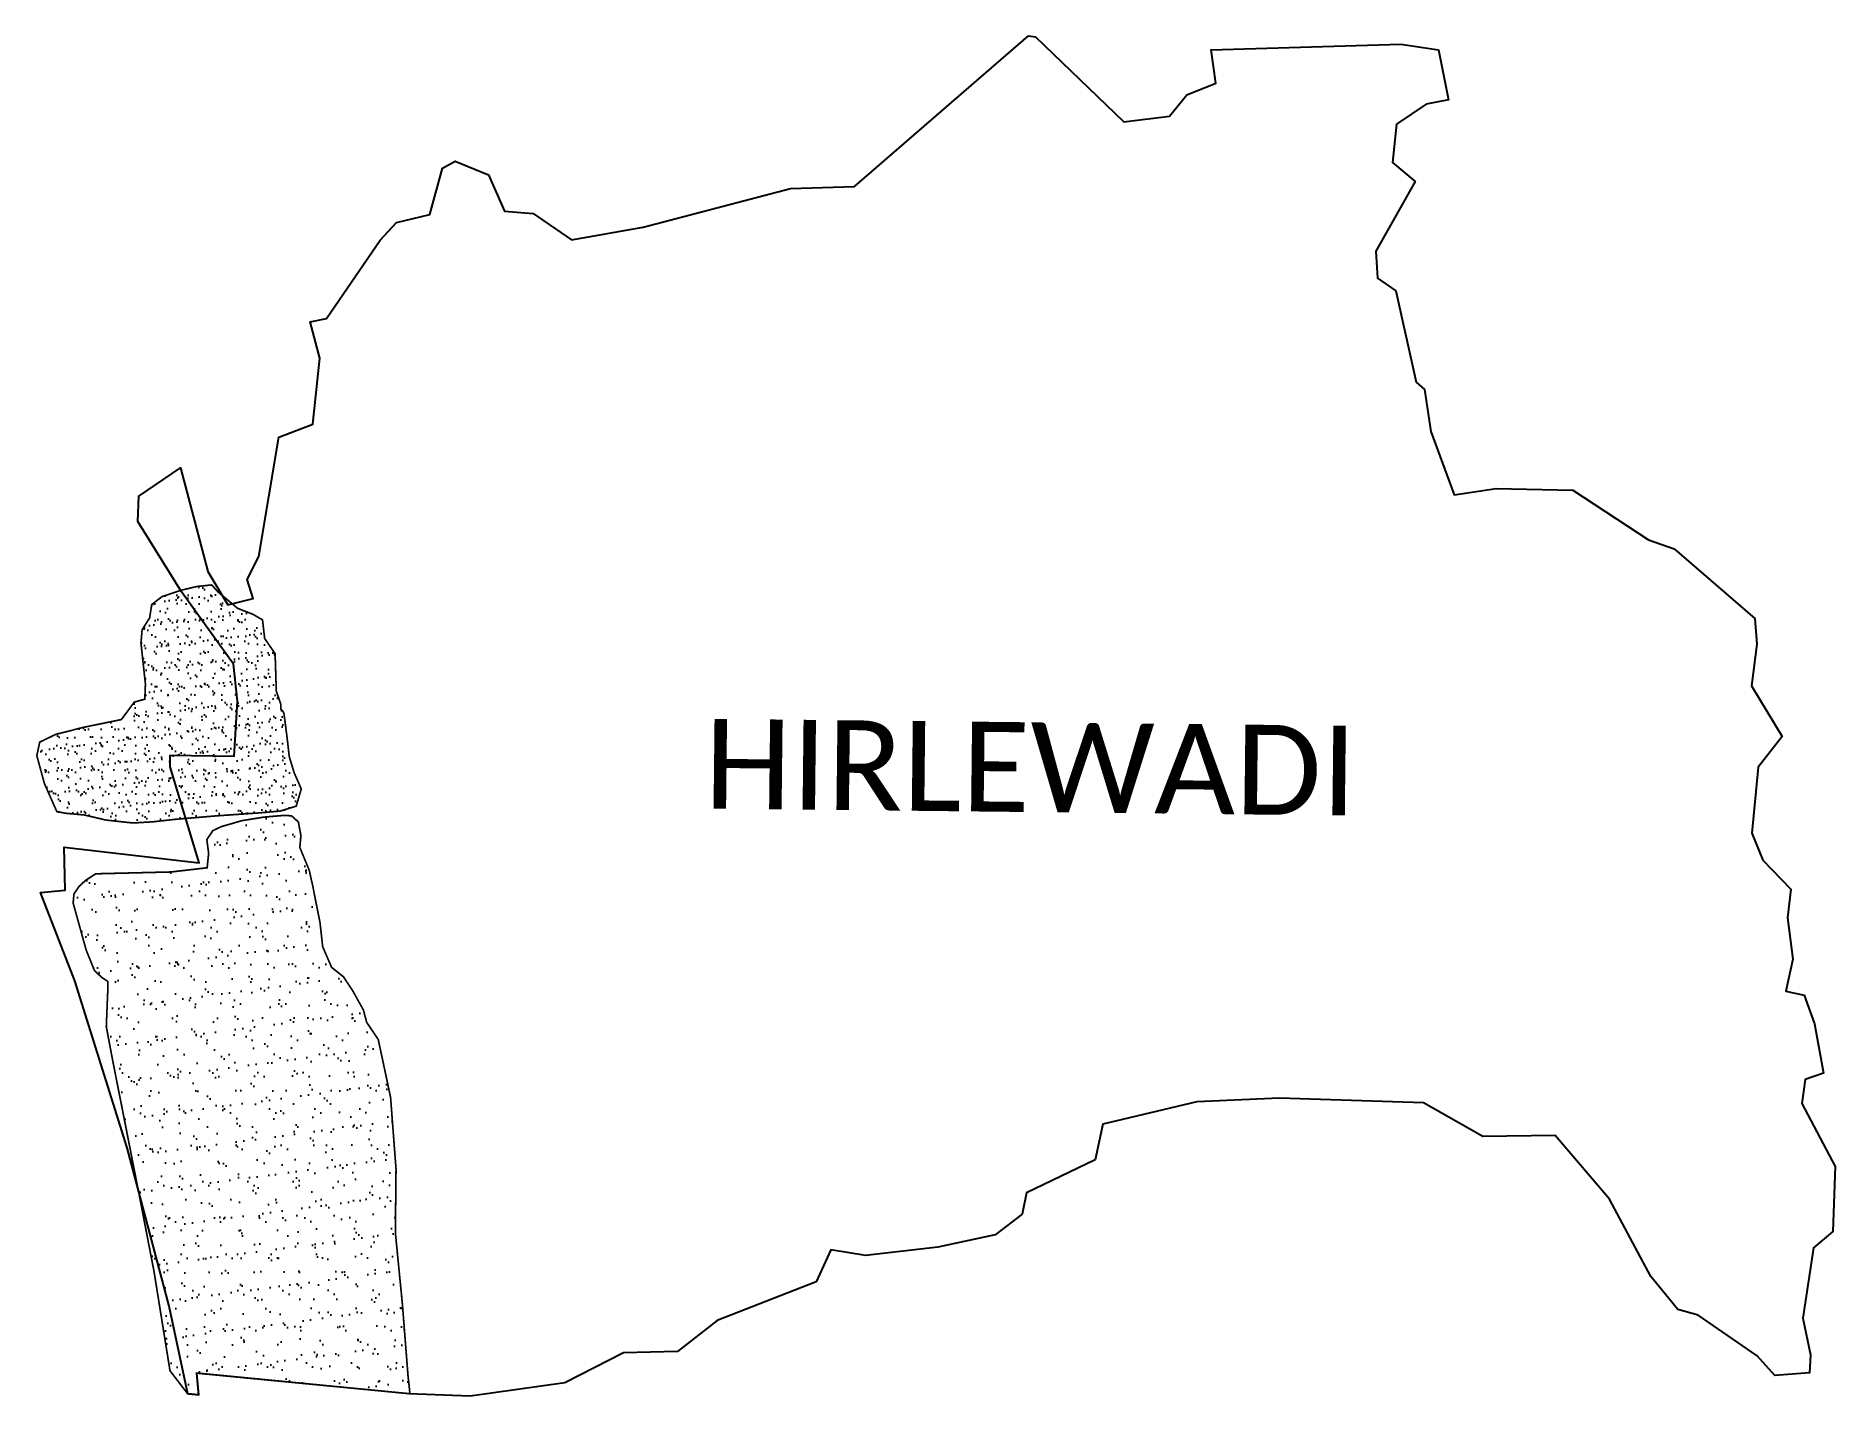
# Model space of a CAD drawing. Header units: metres. Extents: x 333248 to 336477, y 1789489 to 1791930.
import ezdxf

# ---------------------------------------------------------------- set-up
doc = ezdxf.new("R2010")
doc.units = ezdxf.units.M
doc.header["$MEASUREMENT"] = 0
for name, color, linetype in [('SAND DUNES', 42, 'Continuous'), ('village', 3, 'Continuous'), ('VILLAGE NAME', 250, 'Continuous')]:
    doc.layers.add(name, color=color, linetype=linetype)
doc.styles.get("Standard").update_dxf_attribs({"font": 'simplex.shx'})

msp = doc.modelspace()

# ---------------------------------------------------------------- hatches: boundary and pattern name
at = {"layer": 'SAND DUNES'}
h = msp.add_hatch(dxfattribs=at)
h.set_pattern_fill('AR-SAND', color=256, scale=0.607204, angle=-0.3171)
h.set_pattern_definition([(37.18287, (319956.478, 1782547.199), (-0.807046, 29.72228), [0, -23.442923, 0, -26.21906, 0, -25.062336]), (7.18287, (319956.478, 1782547.2), (27.53572, 43.37415), [0, -12.64684, 0, -21.129477, 0, -8.097062]), (327.18287, (319937.508, 1782547.304), (48.029102, -0.178576), [0, -7.711488, 0, -27.761356, 0, -36.243993]), (317.18287, (319937.51, 1782547.304), (46.43765, 13.27953), [0, -3.855744, 0, -18.19911, 0, -20.821017])])
h.paths.add_polyline_path([(333693.1, 1790714.3), (333691.3, 1790717.9), (333687.3, 1790722), (333687.3, 1790726.1), (333687.3, 1790731.1), (333679.4, 1790754.2), (333677.3, 1790821.1), (333658.5, 1790848.6), (333654.7, 1790881.9), (333637.3, 1790892), (333610, 1790902.6), (333575.3, 1790931.6), (333563.5, 1790944.6), (333536.6, 1790941.8), (333508.2, 1790935), (333474.3, 1790923.7), (333455.8, 1790909.4), (333452.1, 1790885.5), (333438.6, 1790864.2), (333436.5, 1790840.4), (333444.5, 1790766.7), (333443.4, 1790739.6), (333424.4, 1790734.3), (333413.9, 1790719.9), (333401.3, 1790703), (333333.1, 1790689), (333283.2, 1790676.3), (333254.8, 1790662.5), (333249.6, 1790638.2), (333263.3, 1790587.9), (333285.4, 1790538), (333300.8, 1790534.9), (333334.7, 1790531.8), (333373.9, 1790522.6), (333422.2, 1790517.4), (333459, 1790519.6), (333497.4, 1790523.9), (333574.6, 1790530.4), (333648.8, 1790535.5), (333686.6, 1790538.8), (333715.1, 1790547.6), (333724.2, 1790578.4), (333711.4, 1790607.8), (333702.6, 1790636.7), (333698.8, 1790670.5)])
h = msp.add_hatch(dxfattribs=at)
h.set_pattern_fill('AR-SAND', color=256, scale=26)
h.set_pattern_definition([(37.5, (0, 0), (-1.6378273, 50.097418), [0, -39.52, 0, -44.2, 0, -42.25]), (7.5, (0, 0), (46.0141943, 73.3757977), [0, -21.32, 0, -35.62, 0, -13.65]), (327.5, (-31.98, 0), (80.9676884, 0.1471354), [0, -13, 0, -46.8, 0, -61.1]), (317.5, (-31.98, 0), (78.1592917, 22.8195647), [0, -6.5, 0, -30.68, 0, -35.1])])
h.paths.add_polyline_path([(333894.3, 1789896.2), (333884.5, 1790025.2), (333862.4, 1790128.8), (333841.6, 1790159.7), (333835.7, 1790181.8), (333816.3, 1790216.7), (333800, 1790241.3), (333778.6, 1790258.4), (333762.7, 1790295.2), (333757.9, 1790338.2), (333744.6, 1790405.4), (333738.4, 1790432.8), (333721.6, 1790473.6), (333723.6, 1790494.8), (333719, 1790519.2), (333706.7, 1790530.3), (333693.1, 1790531), (333657.7, 1790528), (333617.8, 1790521.6), (333580.4, 1790510.8), (333565.5, 1790503.6), (333554.7, 1790487.5), (333558, 1790463.2), (333555.3, 1790437), (333490.3, 1790429.5), (333355.3, 1790426.2), (333337.5, 1790414.6), (333325.7, 1790403.9), (333316.2, 1790390.1), (333314.8, 1790373.6), (333338.1, 1790289.6), (333353, 1790252.6), (333365.9, 1790240.5), (333377.3, 1790232.8), (333376.9, 1790215.5), (333374.3, 1790152), (333386.6, 1790086.6), (333400.4, 1790017.1), (333418.9, 1789923.2), (333432.4, 1789854.7), (333459.8, 1789713.4), (333488.6, 1789534.4), (333520.5, 1789492.8), (333539.7, 1789490.9), (333536.2, 1789530.1), (333919.3, 1789493.1), (333915.8, 1789525.3), (333905.7, 1789654.2), (333893.1, 1789782.1)])

# ---------------------------------------------------------------- linework, layer by layer
at = {"layer": 'SAND DUNES', "const_width": 3.04, "flags": 128}
for points in [[(333693.1, 1790714.3), (333691.3, 1790717.9), (333687.3, 1790722), (333687.3, 1790726.1), (333687.3, 1790731.1), (333679.4, 1790754.2), (333677.3, 1790821.1), (333658.5, 1790848.6), (333654.7, 1790881.9), (333637.3, 1790892), (333610, 1790902.6), (333575.3, 1790931.6), (333563.5, 1790944.6), (333536.6, 1790941.8), (333508.2, 1790935), (333474.3, 1790923.7), (333455.8, 1790909.4), (333452.1, 1790885.5), (333438.6, 1790864.2), (333436.5, 1790840.4), (333444.5, 1790766.7), (333443.4, 1790739.6), (333424.4, 1790734.3), (333413.9, 1790719.9), (333401.3, 1790703), (333333.1, 1790689), (333283.2, 1790676.3), (333254.8, 1790662.5), (333249.6, 1790638.2), (333263.3, 1790587.9), (333285.4, 1790538), (333300.8, 1790534.9), (333334.7, 1790531.8), (333373.9, 1790522.6), (333422.2, 1790517.4), (333459, 1790519.6), (333497.4, 1790523.9), (333574.6, 1790530.4), (333648.8, 1790535.5), (333686.6, 1790538.8), (333715.1, 1790547.6), (333724.2, 1790578.4), (333711.4, 1790607.8), (333702.6, 1790636.7), (333698.8, 1790670.5)], [(333919.3, 1789493.1), (333915.8, 1789525.3), (333905.7, 1789654.2), (333893.1, 1789782.1), (333894.3, 1789896.2), (333884.5, 1790025.2), (333862.4, 1790128.8), (333841.6, 1790159.7), (333835.7, 1790181.8), (333816.3, 1790216.7), (333800, 1790241.3), (333778.6, 1790258.4), (333762.7, 1790295.2), (333757.9, 1790338.2), (333744.6, 1790405.4), (333738.4, 1790432.8), (333721.6, 1790473.6), (333723.6, 1790494.8), (333719, 1790519.2), (333706.7, 1790530.3), (333693.1, 1790531), (333657.7, 1790528), (333617.8, 1790521.6), (333580.4, 1790510.8), (333565.5, 1790503.6), (333554.7, 1790487.5), (333558, 1790463.2), (333555.3, 1790437), (333490.3, 1790429.5), (333355.3, 1790426.2), (333337.5, 1790414.6), (333325.7, 1790403.9), (333316.2, 1790390.1), (333314.8, 1790373.6), (333338.1, 1790289.6), (333353, 1790252.6), (333365.9, 1790240.5), (333377.3, 1790232.8), (333376.9, 1790215.5), (333374.3, 1790152), (333386.6, 1790086.6), (333400.4, 1790017.1), (333418.9, 1789923.2), (333432.4, 1789854.7), (333459.8, 1789713.4), (333488.6, 1789534.4), (333520.5, 1789492.8), (333520.5, 1789492.8), (333520.5, 1789492.8), (333520.5, 1789492.8), (333520.5, 1789492.8), (333520.5, 1789492.8), (333520.5, 1789492.8), (333520.5, 1789492.8), (333539.7, 1789490.9), (333536.2, 1789530.1)]]:
    msp.add_lwpolyline(points, close=True, dxfattribs=at)
at = {"layer": 'village', "color": 3, "true_color": 0x00ff00}
msp.add_polyline3d([(336477, 1789900.7, 0), (336473, 1789784.4, 0), (336438.5, 1789755, 0), (336419.4, 1789628.9, 0), (336432.8, 1789563.2, 0), (336430.9, 1789530.7, 0), (336369, 1789526.1, 0), (336337, 1789560.9, 0), (336231.4, 1789634.1, 0), (336194.8, 1789644.3, 0), (336146.5, 1789703.7, 0), (336072.1, 1789842.2, 0), (335974.5, 1789956.8, 0), (335844.6, 1789954.7, 0), (335738.5, 1790015.3, 0), (335479.7, 1790023.4, 0), (335331.6, 1790016.9, 0), (335163.1, 1789976.9, 0), (335149.1, 1789913, 0), (335026, 1789853.9, 0), (335018.1, 1789815.2, 0), (334969.9, 1789778.3, 0), (334866.5, 1789756.4, 0), (334736.9, 1789740.9, 0), (334674.8, 1789751.5, 0), (334648.5, 1789694.2, 0), (334470.7, 1789624.5, 0), (334399.6, 1789569.1, 0), (334302.3, 1789566.6, 0), (334197.1, 1789512.9, 0), (334027.1, 1789489, 0), (333917.1, 1789493.2, 0), (333536.2, 1789530.1, 0), (333539.7, 1789490.9, 0), (333520.5, 1789492.8, 0), (333487.4, 1789650.2, 0), (333411.9, 1789934.7, 0), (333317.8, 1790234.4, 0), (333256.1, 1790392.5, 0), (333300.6, 1790397.1, 0), (333298.9, 1790474, 0), (333540.7, 1790446.1, 0), (333488.9, 1790618, 0), (333489.1, 1790639, 0), (333603.8, 1790637.2, 0), (333610, 1790736.2, 0), (333602.8, 1790802.4, 0), (333509.1, 1790932, 0), (333430.7, 1791058.5, 0), (333432.7, 1791103.9, 0), (333507.6, 1791154.8, 0), (333556.7, 1790968.9, 0), (333592.6, 1790909, 0), (333637.6, 1790920, 0), (333627.1, 1790954.4, 0), (333648.2, 1790995.9, 0), (333684.2, 1791209.6, 0), (333745.2, 1791233, 0), (333757.6, 1791351.7, 0), (333740.4, 1791416.8, 0), (333769.3, 1791422.6, 0), (333866, 1791563.2, 0), (333895.1, 1791594.9, 0), (333955, 1791609.3, 0), (333977.5, 1791692.4, 0), (334000.7, 1791705, 0), (334060.5, 1791680.6, 0), (334088.7, 1791615.6, 0), (334140.3, 1791611.5, 0), (334209.4, 1791564.1, 0), (334337.6, 1791586.7, 0), (334602.2, 1791655.9, 0), (334717.2, 1791659.4, 0), (335029.2, 1791929.8, 0), (335041.9, 1791928.2, 0), (335200.5, 1791775.6, 0), (335282.3, 1791786, 0), (335313.4, 1791824.3, 0), (335365.6, 1791844.9, 0), (335357.5, 1791904.8, 0), (335697.8, 1791914.9, 0), (335765.5, 1791905.1, 0), (335783.2, 1791815.1, 0), (335742.9, 1791807.5, 0), (335690.2, 1791771.7, 0), (335682.9, 1791703, 0), (335723.2, 1791668.6, 0), (335653.1, 1791543.5, 0), (335655.6, 1791495.2, 0), (335688.9, 1791472.2, 0), (335725.1, 1791308.6, 0), (335740.1, 1791295.3, 0), (335751.3, 1791220.1, 0), (335793.6, 1791106.1, 0), (335868.9, 1791117.5, 0), (336006.5, 1791114.9, 0), (336141.9, 1791025.3, 0), (336188.5, 1791009.4, 0), (336333, 1790884.2, 0), (336336.4, 1790838.4, 0), (336326.8, 1790763.5, 0), (336382.3, 1790672.5, 0), (336338.9, 1790617.4, 0), (336327.8, 1790499.4, 0), (336347.2, 1790450.4, 0), (336397.7, 1790398.8, 0), (336391.6, 1790347.2, 0), (336401.5, 1790273.3, 0), (336388.8, 1790215.7, 0), (336421.3, 1790208.3, 0), (336440.2, 1790157.2, 0), (336456.4, 1790068.4, 0), (336423.6, 1790057.2, 0), (336417.1, 1790014, 0)], close=True, dxfattribs=at)

# ---------------------------------------------------------------- texts
at = {"layer": 'VILLAGE NAME', "insert": (334448.8, 1790704.5), "char_height": 161.109, "attachment_point": 1, "rotation": 359.3742}
msp.add_mtext_dynamic_manual_height_columns('{\\fCalibri|b0|i0|c0|p34;HIRLEWADI}', width=1589.786, gutter_width=805.5, heights=[0], dxfattribs=at)

doc.saveas('drawing.dxf')
